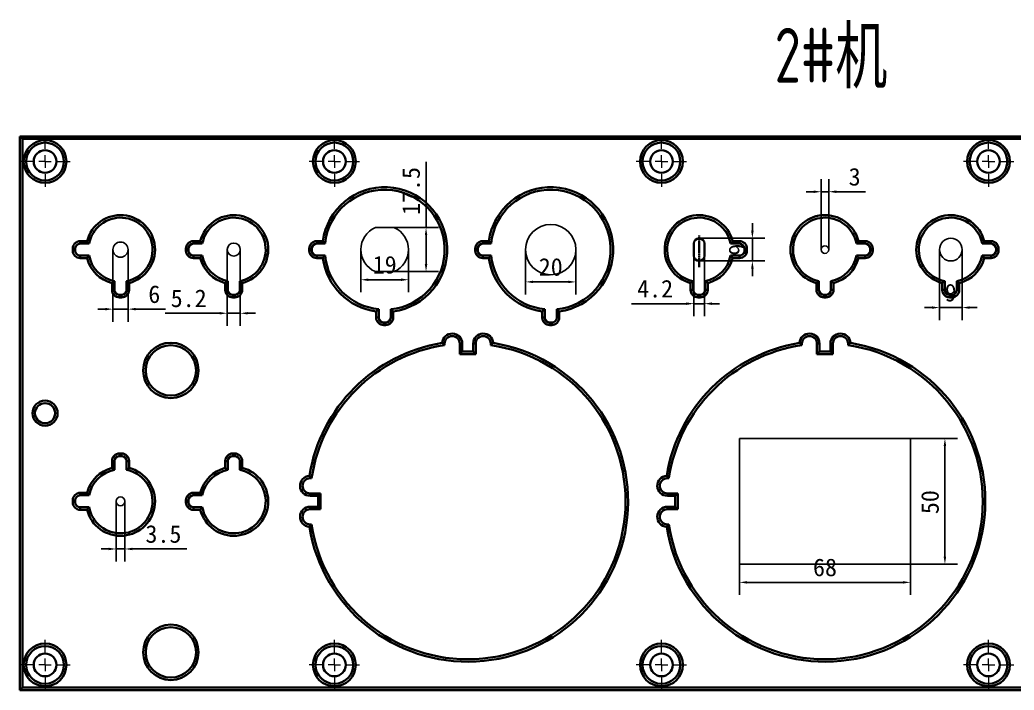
# Model space of a CAD drawing. Header units: inches. Extents: x 14216 to 120088, y -29410 to 23559.
# Drawn here: x 21311.6 to 21706.8, y -29409.6 to -29143.4 of the extents above; entities that cross this region are included whole.
import ezdxf

# ---------------------------------------------------------------- set-up
doc = ezdxf.new("R2010")
doc.units = ezdxf.units.IN
doc.header["$LTSCALE"] = 0.3
doc.header["$MEASUREMENT"] = 0
doc.linetypes.add('CENTER', pattern=[2, 1.25, -0.25, 0.25, -0.25])
for name, color, linetype, lineweight in [('2细线层', 4, 'Continuous', 35), ('3中心线层', 1, 'CENTER', 35), ('细实线、标注线', 7, 'Continuous', 9)]:
    doc.layers.add(name, color=color, linetype=linetype, lineweight=lineweight)
doc.layers.add('7', color=4, linetype='Continuous')
doc.styles.get("Standard").update_dxf_attribs({"font": 'SimSun.ttf'})
doc.styles.add('文字说明', font='', dxfattribs={"width": 0.7})
doc.styles.get('文字说明').set_extended_font_data('FangSong_GB2312')
doc.dimstyles.new('ISO-25$0', dxfattribs={"dimscale": 5, "dimtxt": 2.5, "dimasz": 1.5, "dimexe": 1.25, "dimexo": 0, "dimtad": 1, "dimdsep": 46, "dimtxsty": 'Standard', "dimcen": 2.5, "dimadec": 0, "dimazin": 0, "dimtfac": 1, "dimtmove": 0, "dimatfit": 3, "dimfxl": 1, "dimarcsym": 0})

# ---------------------------------------------------------------- blocks, each defined once
blk = doc.blocks.new('SW_CENTERMARKSYMBOL_54')
at = {"color": 0, "linetype": 'Continuous', "lineweight": 18}
for p, q in [((0, 5), (0, 10)), ((-5, 0), (-10, 0)), ((0, 0), (-2.5, 0)), ((0, 0), (0, 2.5)), ((0, 0), (0, -2.5)), ((0, 0), (2.5, 0)), ((5, 0), (10, 0)), ((0, -5), (0, -10))]:
    blk.add_line(p, q, dxfattribs=at)
blk = doc.blocks.new('SW_CENTERMARKSYMBOL_55')
at = {"color": 0, "linetype": 'Continuous', "lineweight": 18}
for p, q in [((0, 5), (0, 10)), ((-5, 0), (-10, 0)), ((0, 0), (-2.5, 0)), ((0, 0), (0, 2.5)), ((0, 0), (0, -2.5)), ((0, 0), (2.5, 0)), ((5, 0), (10, 0)), ((0, -5), (0, -10))]:
    blk.add_line(p, q, dxfattribs=at)
blk = doc.blocks.new('SW_CENTERMARKSYMBOL_56')
at = {"color": 0, "linetype": 'Continuous', "lineweight": 18}
for p, q in [((0, 5), (0, 10)), ((-5, 0), (-10, 0)), ((0, 0), (-2.5, 0)), ((0, 0), (0, 2.5)), ((0, 0), (0, -2.5)), ((0, 0), (2.5, 0)), ((5, 0), (10, 0)), ((0, -5), (0, -10))]:
    blk.add_line(p, q, dxfattribs=at)
blk = doc.blocks.new('SW_CENTERMARKSYMBOL_57')
at = {"color": 0, "linetype": 'Continuous', "lineweight": 18}
for p, q in [((0, 5), (0, 10)), ((-5, 0), (-10, 0)), ((0, 0), (-2.5, 0)), ((0, 0), (0, 2.5)), ((0, 0), (0, -2.5)), ((0, 0), (2.5, 0)), ((5, 0), (10, 0)), ((0, -5), (0, -10))]:
    blk.add_line(p, q, dxfattribs=at)
blk = doc.blocks.new('SW_CENTERMARKSYMBOL_58')
at = {"color": 0, "linetype": 'Continuous', "lineweight": 18}
for p, q in [((0, 5), (0, 10)), ((-5, 0), (-10, 0)), ((0, 0), (-2.5, 0)), ((0, 0), (0, 2.5)), ((0, 0), (0, -2.5)), ((0, 0), (2.5, 0)), ((5, 0), (10, 0)), ((0, -5), (0, -10))]:
    blk.add_line(p, q, dxfattribs=at)
blk = doc.blocks.new('SW_CENTERMARKSYMBOL_59')
at = {"color": 0, "linetype": 'Continuous', "lineweight": 18}
for p, q in [((0, 5), (0, 10)), ((-5, 0), (-10, 0)), ((0, 0), (-2.5, 0)), ((0, 0), (0, 2.5)), ((0, 0), (0, -2.5)), ((0, 0), (2.5, 0)), ((5, 0), (10, 0)), ((0, -5), (0, -10))]:
    blk.add_line(p, q, dxfattribs=at)
blk = doc.blocks.new('SW_CENTERMARKSYMBOL_62')
at = {"color": 0, "linetype": 'Continuous', "lineweight": 18}
for p, q in [((0, 5), (0, 10)), ((-5, 0), (-10, 0)), ((0, 0), (-2.5, 0)), ((0, 0), (0, 2.5)), ((0, 0), (0, -2.5)), ((0, 0), (2.5, 0)), ((5, 0), (10, 0)), ((0, -5), (0, -10))]:
    blk.add_line(p, q, dxfattribs=at)
blk = doc.blocks.new('SW_CENTERMARKSYMBOL_63')
at = {"color": 0, "linetype": 'Continuous', "lineweight": 18}
for p, q in [((0, 5), (0, 10)), ((-5, 0), (-10, 0)), ((0, 0), (-2.5, 0)), ((0, 0), (0, 2.5)), ((0, 0), (0, -2.5)), ((0, 0), (2.5, 0)), ((5, 0), (10, 0)), ((0, -5), (0, -10))]:
    blk.add_line(p, q, dxfattribs=at)
blk = doc.blocks.new('*D1565')
at = {"color": 6, "linetype": 'Continuous', "lineweight": -2, "transparency": 16777216}
for p, q in [((21349.82, -29334.63), (21349.82, -29358.55)), ((21353.32, -29334.63), (21353.32, -29358.55)), ((21346.82, -29353.55), (21343.82, -29353.55)), ((21349.82, -29353.55), (21353.32, -29353.55)), ((21356.32, -29353.55), (21377.93, -29353.55))]:
    blk.add_line(p, q, dxfattribs=at)
at = {"color": 6, "transparency": 16777216}
for points in [[(21346.82, -29353.05), (21346.82, -29354.05), (21349.82, -29353.55)], [(21356.32, -29353.05), (21356.32, -29354.05), (21353.32, -29353.55)]]:
    blk.add_solid(points, dxfattribs=at)
at = {"layer": 'DEFPOINTS', "color": 0, "transparency": 16777216}
for p in [(21349.82, -29334.63), (21353.32, -29334.63), (21353.32, -29353.55)]:
    blk.add_point(p, dxfattribs=at)
at = {"color": 6, "transparency": 16777216, "insert": (21368.63, -29347.65), "char_height": 7, "attachment_point": 5}
blk.add_mtext('3.5', dxfattribs=at)
blk = doc.blocks.new('*D1568')
at = {"color": 6, "linetype": 'Continuous', "lineweight": -2, "transparency": 16777216}
for p, q in [((21597.57, -29359.63), (21597.57, -29371.82)), ((21665.57, -29359.63), (21665.57, -29371.82)), ((21662.57, -29366.82), (21600.57, -29366.82))]:
    blk.add_line(p, q, dxfattribs=at)
at = {"color": 6, "transparency": 16777216}
for points in [[(21600.57, -29366.32), (21600.57, -29367.32), (21597.57, -29366.82)], [(21662.57, -29366.32), (21662.57, -29367.32), (21665.57, -29366.82)]]:
    blk.add_solid(points, dxfattribs=at)
at = {"layer": 'DEFPOINTS', "color": 0, "transparency": 16777216}
for p in [(21597.57, -29359.63), (21665.57, -29359.63), (21597.57, -29366.82)]:
    blk.add_point(p, dxfattribs=at)
at = {"color": 6, "transparency": 16777216, "insert": (21631.57, -29360.92), "char_height": 7, "attachment_point": 5}
blk.add_mtext('68', dxfattribs=at)
blk = doc.blocks.new('*D1569')
at = {"color": 6, "linetype": 'Continuous', "lineweight": -2, "transparency": 16777216}
for p, q in [((21665.57, -29309.63), (21684.25, -29309.63)), ((21679.25, -29356.63), (21679.25, -29312.63)), ((21665.57, -29359.63), (21684.25, -29359.63))]:
    blk.add_line(p, q, dxfattribs=at)
at = {"color": 6, "transparency": 16777216}
for points in [[(21678.75, -29312.63), (21679.75, -29312.63), (21679.25, -29309.63)], [(21678.75, -29356.63), (21679.75, -29356.63), (21679.25, -29359.63)]]:
    blk.add_solid(points, dxfattribs=at)
at = {"layer": 'DEFPOINTS', "color": 0, "transparency": 16777216}
for p in [(21665.57, -29309.63), (21679.25, -29309.63), (21665.57, -29359.63)]:
    blk.add_point(p, dxfattribs=at)
at = {"color": 6, "transparency": 16777216, "insert": (21673.35, -29334.95), "char_height": 7, "attachment_point": 5, "rotation": 90}
blk.add_mtext('50', dxfattribs=at)
blk = doc.blocks.new('*D1570')
at = {"color": 6, "linetype": 'Continuous', "lineweight": -2, "transparency": 16777216}
for p, q in [((21348.57, -29234.63), (21348.57, -29263.27)), ((21354.57, -29234.63), (21354.57, -29263.27)), ((21345.57, -29258.27), (21342.57, -29258.27)), ((21348.57, -29258.27), (21354.57, -29258.27)), ((21357.57, -29258.27), (21369.4, -29258.27))]:
    blk.add_line(p, q, dxfattribs=at)
at = {"color": 6, "transparency": 16777216}
for points in [[(21345.57, -29257.77), (21345.57, -29258.77), (21348.57, -29258.27)], [(21357.57, -29257.77), (21357.57, -29258.77), (21354.57, -29258.27)]]:
    blk.add_solid(points, dxfattribs=at)
at = {"layer": 'DEFPOINTS', "color": 0, "transparency": 16777216}
for p in [(21348.57, -29234.63), (21354.57, -29234.63), (21354.57, -29258.27)]:
    blk.add_point(p, dxfattribs=at)
at = {"color": 6, "transparency": 16777216, "insert": (21364.99, -29252.37), "char_height": 7, "attachment_point": 5}
blk.add_mtext('6', dxfattribs=at)
blk = doc.blocks.new('*D1571')
at = {"color": 6, "linetype": 'Continuous', "lineweight": -2, "transparency": 16777216}
for p, q in [((21393.97, -29234.63), (21393.97, -29264.91)), ((21399.17, -29234.63), (21399.17, -29264.91)), ((21390.97, -29259.91), (21369.37, -29259.91)), ((21399.17, -29259.91), (21393.97, -29259.91)), ((21402.17, -29259.91), (21405.17, -29259.91))]:
    blk.add_line(p, q, dxfattribs=at)
at = {"color": 6, "transparency": 16777216}
for points in [[(21390.97, -29259.41), (21390.97, -29260.41), (21393.97, -29259.91)], [(21402.17, -29259.41), (21402.17, -29260.41), (21399.17, -29259.91)]]:
    blk.add_solid(points, dxfattribs=at)
at = {"layer": 'DEFPOINTS', "color": 0, "transparency": 16777216}
for p in [(21393.97, -29234.63), (21399.17, -29234.63), (21393.97, -29259.91)]:
    blk.add_point(p, dxfattribs=at)
at = {"color": 6, "transparency": 16777216, "insert": (21378.67, -29254.01), "char_height": 7, "attachment_point": 5}
blk.add_mtext('5.2', dxfattribs=at)
blk = doc.blocks.new('*D1572')
at = {"color": 6, "linetype": 'Continuous', "lineweight": -2, "transparency": 16777216}
for p, q in [((21473.01, -29225.88), (21473.01, -29199.81)), ((21460.27, -29225.88), (21478.01, -29225.88)), ((21473.01, -29240.38), (21473.01, -29228.88)), ((21460.27, -29243.38), (21478.01, -29243.38))]:
    blk.add_line(p, q, dxfattribs=at)
at = {"color": 6, "transparency": 16777216}
for points in [[(21472.51, -29228.88), (21473.51, -29228.88), (21473.01, -29225.88)], [(21472.51, -29240.38), (21473.51, -29240.38), (21473.01, -29243.38)]]:
    blk.add_solid(points, dxfattribs=at)
at = {"layer": 'DEFPOINTS', "color": 0, "transparency": 16777216}
for p in [(21460.27, -29225.88), (21473.01, -29225.88), (21460.27, -29243.38)]:
    blk.add_point(p, dxfattribs=at)
at = {"color": 6, "transparency": 16777216, "insert": (21467.11, -29211.34), "char_height": 7, "attachment_point": 5, "rotation": 90}
blk.add_mtext('17.5', dxfattribs=at)
blk = doc.blocks.new('*D1573')
at = {"color": 6, "linetype": 'Continuous', "lineweight": -2, "transparency": 16777216}
for p, q in [((21447.07, -29234.63), (21447.07, -29251.59)), ((21466.07, -29234.63), (21466.07, -29251.59)), ((21463.07, -29246.59), (21450.07, -29246.59))]:
    blk.add_line(p, q, dxfattribs=at)
at = {"color": 6, "transparency": 16777216}
for points in [[(21450.07, -29246.09), (21450.07, -29247.09), (21447.07, -29246.59)], [(21463.07, -29246.09), (21463.07, -29247.09), (21466.07, -29246.59)]]:
    blk.add_solid(points, dxfattribs=at)
at = {"layer": 'DEFPOINTS', "color": 0, "transparency": 16777216}
for p in [(21447.07, -29234.63), (21466.07, -29234.63), (21447.07, -29246.59)]:
    blk.add_point(p, dxfattribs=at)
at = {"color": 6, "transparency": 16777216, "insert": (21456.57, -29240.69), "char_height": 7, "attachment_point": 5}
blk.add_mtext('19', dxfattribs=at)
blk = doc.blocks.new('*D1574')
at = {"color": 6, "linetype": 'Continuous', "lineweight": -2, "transparency": 16777216}
for p, q in [((21512.57, -29234.63), (21512.57, -29252.45)), ((21532.57, -29234.63), (21532.57, -29252.45)), ((21515.57, -29247.45), (21529.57, -29247.45))]:
    blk.add_line(p, q, dxfattribs=at)
at = {"color": 6, "transparency": 16777216}
for points in [[(21515.57, -29246.95), (21515.57, -29247.95), (21512.57, -29247.45)], [(21529.57, -29246.95), (21529.57, -29247.95), (21532.57, -29247.45)]]:
    blk.add_solid(points, dxfattribs=at)
at = {"layer": 'DEFPOINTS', "color": 0, "transparency": 16777216}
for p in [(21512.57, -29234.63), (21532.57, -29234.63), (21532.57, -29247.45)]:
    blk.add_point(p, dxfattribs=at)
at = {"color": 6, "transparency": 16777216, "insert": (21522.57, -29241.55), "char_height": 7, "attachment_point": 5}
blk.add_mtext('20', dxfattribs=at)
blk = doc.blocks.new('*D1575')
at = {"color": 6, "linetype": 'Continuous', "lineweight": -2, "transparency": 16777216}
for p, q in [((21579.47, -29237.04), (21579.47, -29261.1)), ((21583.67, -29237.04), (21583.67, -29261.1)), ((21576.47, -29256.1), (21554.63, -29256.1)), ((21583.67, -29256.1), (21579.47, -29256.1)), ((21586.67, -29256.1), (21589.67, -29256.1))]:
    blk.add_line(p, q, dxfattribs=at)
at = {"color": 6, "transparency": 16777216}
for points in [[(21576.47, -29255.6), (21576.47, -29256.6), (21579.47, -29256.1)], [(21586.67, -29255.6), (21586.67, -29256.6), (21583.67, -29256.1)]]:
    blk.add_solid(points, dxfattribs=at)
at = {"layer": 'DEFPOINTS', "color": 0, "transparency": 16777216}
for p in [(21579.47, -29237.04), (21583.67, -29237.04), (21579.47, -29256.1)]:
    blk.add_point(p, dxfattribs=at)
at = {"color": 6, "transparency": 16777216, "insert": (21564.05, -29250.2), "char_height": 7, "attachment_point": 5}
blk.add_mtext('4.2', dxfattribs=at)
blk = doc.blocks.new('*D1576')
at = {"color": 6, "linetype": 'Continuous', "lineweight": -2, "transparency": 16777216}
for p, q in [((21602.73, -29227.14), (21602.73, -29224.14)), ((21581.57, -29230.14), (21607.73, -29230.14)), ((21602.73, -29239.14), (21602.73, -29230.14)), ((21581.57, -29239.14), (21607.73, -29239.14)), ((21602.73, -29242.14), (21602.73, -29245.14))]:
    blk.add_line(p, q, dxfattribs=at)
at = {"color": 6, "transparency": 16777216}
for points in [[(21602.23, -29227.14), (21603.23, -29227.14), (21602.73, -29230.14)], [(21602.23, -29242.14), (21603.23, -29242.14), (21602.73, -29239.14)]]:
    blk.add_solid(points, dxfattribs=at)
at = {"layer": 'DEFPOINTS', "color": 0, "transparency": 16777216}
for p in [(21581.57, -29230.14), (21602.73, -29230.14), (21581.57, -29239.14)]:
    blk.add_point(p, dxfattribs=at)
at = {"color": 6, "transparency": 16777216, "insert": (21596.83, -29234.64), "char_height": 7, "attachment_point": 5, "rotation": 90}
blk.add_mtext('9', dxfattribs=at)
blk = doc.blocks.new('*D1577')
at = {"color": 6, "linetype": 'Continuous', "lineweight": -2, "transparency": 16777216}
for p, q in [((21630.07, -29234.63), (21630.07, -29206.63)), ((21633.07, -29234.63), (21633.07, -29206.63)), ((21627.07, -29211.63), (21624.07, -29211.63)), ((21630.07, -29211.63), (21633.07, -29211.63)), ((21636.07, -29211.63), (21647.67, -29211.63))]:
    blk.add_line(p, q, dxfattribs=at)
at = {"color": 6, "transparency": 16777216}
for points in [[(21627.07, -29211.13), (21627.07, -29212.13), (21630.07, -29211.63)], [(21636.07, -29211.13), (21636.07, -29212.13), (21633.07, -29211.63)]]:
    blk.add_solid(points, dxfattribs=at)
at = {"layer": 'DEFPOINTS', "color": 0, "transparency": 16777216}
for p in [(21633.07, -29211.63), (21630.07, -29234.63), (21633.07, -29234.63)]:
    blk.add_point(p, dxfattribs=at)
at = {"color": 6, "transparency": 16777216, "insert": (21643.37, -29205.73), "char_height": 7, "attachment_point": 5}
blk.add_mtext('3', dxfattribs=at)
blk = doc.blocks.new('*D1578')
at = {"color": 6, "linetype": 'Continuous', "lineweight": -2, "transparency": 16777216}
for p, q in [((21677.07, -29234.63), (21677.07, -29262.65)), ((21686.07, -29234.63), (21686.07, -29262.65)), ((21674.07, -29257.65), (21671.07, -29257.65)), ((21677.07, -29257.65), (21686.07, -29257.65)), ((21689.07, -29257.65), (21692.07, -29257.65))]:
    blk.add_line(p, q, dxfattribs=at)
at = {"color": 6, "transparency": 16777216}
for points in [[(21674.07, -29257.15), (21674.07, -29258.15), (21677.07, -29257.65)], [(21689.07, -29257.15), (21689.07, -29258.15), (21686.07, -29257.65)]]:
    blk.add_solid(points, dxfattribs=at)
at = {"layer": 'DEFPOINTS', "color": 0, "transparency": 16777216}
for p in [(21677.07, -29234.63), (21686.07, -29234.63), (21686.07, -29257.65)]:
    blk.add_point(p, dxfattribs=at)
at = {"color": 6, "transparency": 16777216, "insert": (21681.57, -29251.75), "char_height": 7, "attachment_point": 5}
blk.add_mtext('9', dxfattribs=at)

msp = doc.modelspace()

# ---------------------------------------------------------------- linework, layer by layer
at = {"color": 7, "linetype": 'Continuous', "lineweight": 35}
for p, q in [((21311.574, -29409.626), (21311.574, -29189.626)), ((21312.574, -29190.626), (21311.574, -29189.626)), ((21311.574, -29189.626), (21951.574, -29189.626)), ((21312.574, -29190.626), (21312.574, -29408.626)), ((21950.574, -29190.626), (21312.574, -29190.626)), ((21335.574, -29231.241), (21338.289, -29231.241)), ((21335.574, -29232.241), (21335.574, -29231.241)), ((21380.574, -29231.241), (21383.289, -29231.241)), ((21380.574, -29232.241), (21380.574, -29231.241)), ((21429.574, -29231.241), (21431.986, -29231.241)), ((21429.574, -29231.241), (21429.574, -29232.241)), ((21495.574, -29231.241), (21497.986, -29231.241)), ((21495.574, -29231.241), (21495.574, -29232.241)), ((21594.86, -29231.241), (21597.574, -29231.241)), ((21597.574, -29231.241), (21597.574, -29232.241)), ((21644.86, -29231.241), (21647.574, -29231.241)), ((21647.574, -29232.241), (21647.574, -29231.241)), ((21694.86, -29231.241), (21697.574, -29231.241)), ((21697.574, -29231.241), (21697.574, -29232.241)), ((21332.574, -29235.011), (21332.574, -29234.241)), ((21333.574, -29234.241), (21332.574, -29234.241)), ((21333.574, -29235.011), (21332.574, -29235.011)), ((21333.574, -29234.241), (21333.574, -29235.011)), ((21339.09, -29232.241), (21335.574, -29232.241)), ((21377.574, -29235.011), (21377.574, -29234.241)), ((21378.574, -29234.241), (21377.574, -29234.241)), ((21378.574, -29235.011), (21377.574, -29235.011)), ((21378.574, -29234.241), (21378.574, -29235.011)), ((21384.09, -29232.241), (21380.574, -29232.241)), ((21426.574, -29235.011), (21426.574, -29234.241)), ((21426.574, -29234.241), (21427.574, -29234.241)), ((21426.574, -29235.011), (21427.574, -29235.011)), ((21427.574, -29234.241), (21427.574, -29235.011)), ((21432.874, -29232.241), (21429.574, -29232.241)), ((21492.574, -29235.011), (21492.574, -29234.241)), ((21492.574, -29234.241), (21493.574, -29234.241)), ((21492.574, -29235.011), (21493.574, -29235.011)), ((21493.574, -29234.241), (21493.574, -29235.011)), ((21498.874, -29232.241), (21495.574, -29232.241)), ((21597.574, -29232.241), (21594.058, -29232.241)), ((21600.574, -29234.241), (21599.574, -29234.241)), ((21599.574, -29235.011), (21599.574, -29234.241)), ((21600.574, -29235.011), (21599.574, -29235.011)), ((21600.574, -29234.241), (21600.574, -29235.011)), ((21647.574, -29232.241), (21644.058, -29232.241)), ((21649.574, -29234.241), (21650.574, -29234.241)), ((21649.574, -29235.011), (21649.574, -29234.241)), ((21649.574, -29235.011), (21650.574, -29235.011)), ((21650.574, -29234.241), (21650.574, -29235.011)), ((21697.574, -29232.241), (21694.058, -29232.241)), ((21700.574, -29234.241), (21699.574, -29234.241)), ((21699.574, -29235.011), (21699.574, -29234.241)), ((21700.574, -29235.011), (21699.574, -29235.011)), ((21700.574, -29234.241), (21700.574, -29235.011)), ((21335.574, -29237.011), (21335.574, -29238.011)), ((21335.574, -29237.011), (21339.09, -29237.011)), ((21338.289, -29238.011), (21335.574, -29238.011)), ((21380.574, -29237.011), (21380.574, -29238.011)), ((21380.574, -29237.011), (21384.09, -29237.011)), ((21383.289, -29238.011), (21380.574, -29238.011)), ((21429.574, -29238.011), (21429.574, -29237.011)), ((21429.574, -29237.011), (21432.874, -29237.011)), ((21431.986, -29238.011), (21429.574, -29238.011)), ((21495.574, -29238.011), (21495.574, -29237.011)), ((21495.574, -29237.011), (21498.874, -29237.011)), ((21497.986, -29238.011), (21495.574, -29238.011)), ((21594.058, -29237.011), (21597.574, -29237.011)), ((21597.574, -29238.011), (21594.86, -29238.011)), ((21597.574, -29238.011), (21597.574, -29237.011)), ((21644.058, -29237.011), (21647.574, -29237.011)), ((21647.574, -29238.011), (21644.86, -29238.011)), ((21647.574, -29237.011), (21647.574, -29238.011)), ((21694.058, -29237.011), (21697.574, -29237.011)), ((21697.574, -29238.011), (21694.86, -29238.011)), ((21697.574, -29238.011), (21697.574, -29237.011)), ((21348.189, -29250.626), (21348.189, -29247.911)), ((21348.189, -29250.626), (21349.189, -29250.626)), ((21349.189, -29247.11), (21349.189, -29250.626)), ((21353.959, -29250.626), (21353.959, -29247.11)), ((21354.959, -29250.626), (21353.959, -29250.626)), ((21354.959, -29247.911), (21354.959, -29250.626)), ((21393.189, -29250.626), (21393.189, -29247.911)), ((21393.189, -29250.626), (21394.189, -29250.626)), ((21394.189, -29247.11), (21394.189, -29250.626)), ((21398.959, -29250.626), (21398.959, -29247.11)), ((21399.959, -29250.626), (21398.959, -29250.626)), ((21399.959, -29247.911), (21399.959, -29250.626)), ((21578.189, -29250.626), (21578.189, -29247.911)), ((21579.189, -29250.626), (21578.189, -29250.626)), ((21579.189, -29247.11), (21579.189, -29250.626)), ((21583.959, -29250.626), (21583.959, -29247.11)), ((21583.959, -29250.626), (21584.959, -29250.626)), ((21584.959, -29247.911), (21584.959, -29250.626)), ((21628.189, -29250.626), (21628.189, -29247.911)), ((21628.189, -29250.626), (21629.189, -29250.626)), ((21629.189, -29247.11), (21629.189, -29250.626)), ((21633.959, -29250.626), (21633.959, -29247.11)), ((21634.959, -29250.626), (21633.959, -29250.626)), ((21634.959, -29247.911), (21634.959, -29250.626)), ((21678.189, -29250.626), (21678.189, -29247.911)), ((21679.189, -29250.626), (21678.189, -29250.626)), ((21679.189, -29247.11), (21679.189, -29250.626)), ((21683.959, -29250.626), (21683.959, -29247.11)), ((21683.959, -29250.626), (21684.959, -29250.626)), ((21684.959, -29247.911), (21684.959, -29250.626)), ((21351.189, -29253.626), (21351.189, -29252.626)), ((21351.189, -29252.626), (21351.959, -29252.626)), ((21351.959, -29253.626), (21351.189, -29253.626)), ((21351.959, -29253.626), (21351.959, -29252.626)), ((21396.189, -29253.626), (21396.189, -29252.626)), ((21396.189, -29252.626), (21396.959, -29252.626)), ((21396.959, -29253.626), (21396.189, -29253.626)), ((21396.959, -29253.626), (21396.959, -29252.626)), ((21581.189, -29252.626), (21581.189, -29253.626)), ((21581.189, -29252.626), (21581.959, -29252.626)), ((21581.959, -29253.626), (21581.189, -29253.626)), ((21581.959, -29252.626), (21581.959, -29253.626)), ((21631.189, -29253.626), (21631.189, -29252.626)), ((21631.189, -29252.626), (21631.959, -29252.626)), ((21631.959, -29253.626), (21631.189, -29253.626)), ((21631.959, -29253.626), (21631.959, -29252.626)), ((21681.189, -29252.626), (21681.189, -29253.626)), ((21681.189, -29252.626), (21681.959, -29252.626)), ((21681.959, -29253.626), (21681.189, -29253.626)), ((21681.959, -29252.626), (21681.959, -29253.626)), ((21454.189, -29258.326), (21454.189, -29261.626)), ((21458.959, -29261.626), (21458.959, -29258.326)), ((21520.189, -29258.326), (21520.189, -29261.626)), ((21524.959, -29261.626), (21524.959, -29258.326)), ((21453.189, -29261.626), (21453.189, -29259.214)), ((21454.189, -29261.626), (21453.189, -29261.626)), ((21458.959, -29261.626), (21459.959, -29261.626)), ((21459.959, -29259.214), (21459.959, -29261.626)), ((21519.189, -29261.626), (21519.189, -29259.214)), ((21520.189, -29261.626), (21519.189, -29261.626)), ((21524.959, -29261.626), (21525.959, -29261.626)), ((21525.959, -29259.214), (21525.959, -29261.626)), ((21456.189, -29263.626), (21456.189, -29264.626)), ((21456.189, -29263.626), (21456.959, -29263.626)), ((21456.959, -29264.626), (21456.189, -29264.626)), ((21456.959, -29263.626), (21456.959, -29264.626)), ((21522.189, -29263.626), (21522.189, -29264.626)), ((21522.189, -29263.626), (21522.959, -29263.626)), ((21522.959, -29264.626), (21522.189, -29264.626)), ((21522.959, -29263.626), (21522.959, -29264.626)), ((21479.707, -29271.981), (21480.399, -29271.981)), ((21480.399, -29271.981), (21480.399, -29272.575)), ((21487.399, -29271.981), (21486.399, -29271.981)), ((21486.399, -29276.126), (21486.399, -29271.981)), ((21487.399, -29271.981), (21487.399, -29275.126)), ((21491.749, -29275.126), (21491.749, -29271.981)), ((21491.749, -29271.981), (21492.749, -29271.981)), ((21492.749, -29271.981), (21492.749, -29276.126)), ((21499.441, -29271.981), (21498.749, -29271.981)), ((21498.749, -29272.575), (21498.749, -29271.981)), ((21621.707, -29271.981), (21622.399, -29271.981)), ((21622.399, -29271.981), (21622.399, -29272.575)), ((21629.399, -29271.981), (21628.399, -29271.981)), ((21628.399, -29276.126), (21628.399, -29271.981)), ((21629.399, -29271.981), (21629.399, -29275.126)), ((21633.749, -29275.126), (21633.749, -29271.981)), ((21633.749, -29271.981), (21634.749, -29271.981)), ((21634.749, -29271.981), (21634.749, -29276.126)), ((21641.441, -29271.981), (21640.749, -29271.981)), ((21640.749, -29272.575), (21640.749, -29271.981)), ((21487.399, -29275.126), (21486.399, -29276.126)), ((21492.749, -29276.126), (21486.399, -29276.126)), ((21487.399, -29275.126), (21491.749, -29275.126)), ((21491.749, -29275.126), (21492.749, -29276.126)), ((21629.399, -29275.126), (21628.399, -29276.126)), ((21634.749, -29276.126), (21628.399, -29276.126)), ((21629.399, -29275.126), (21633.749, -29275.126)), ((21633.749, -29275.126), (21634.749, -29276.126)), ((21351.189, -29315.626), (21351.959, -29315.626)), ((21351.189, -29316.626), (21351.189, -29315.626)), ((21351.959, -29316.626), (21351.189, -29316.626)), ((21351.959, -29316.626), (21351.959, -29315.626)), ((21396.189, -29315.626), (21396.959, -29315.626)), ((21396.189, -29315.626), (21396.189, -29316.626)), ((21396.959, -29316.626), (21396.189, -29316.626)), ((21396.959, -29315.626), (21396.959, -29316.626)), ((21348.189, -29321.34), (21348.189, -29318.626)), ((21349.189, -29318.626), (21348.189, -29318.626)), ((21349.189, -29318.626), (21349.189, -29322.142)), ((21353.959, -29318.626), (21354.959, -29318.626)), ((21353.959, -29322.142), (21353.959, -29318.626)), ((21354.959, -29318.626), (21354.959, -29321.34)), ((21393.189, -29321.34), (21393.189, -29318.626)), ((21394.189, -29318.626), (21393.189, -29318.626)), ((21394.189, -29318.626), (21394.189, -29322.142)), ((21399.959, -29318.626), (21398.959, -29318.626)), ((21398.959, -29322.142), (21398.959, -29318.626)), ((21399.959, -29318.626), (21399.959, -29321.34)), ((21426.93, -29325.451), (21426.93, -29324.759)), ((21427.524, -29325.451), (21426.93, -29325.451)), ((21568.93, -29325.451), (21568.93, -29324.759)), ((21569.524, -29325.451), (21568.93, -29325.451)), ((21335.574, -29331.241), (21338.289, -29331.241)), ((21335.574, -29331.241), (21335.574, -29332.241)), ((21339.09, -29332.241), (21335.574, -29332.241)), ((21380.574, -29331.241), (21383.289, -29331.241)), ((21380.574, -29332.241), (21380.574, -29331.241)), ((21384.09, -29332.241), (21380.574, -29332.241)), ((21426.93, -29331.451), (21426.93, -29332.451)), ((21426.93, -29331.451), (21431.074, -29331.451)), ((21430.074, -29332.451), (21426.93, -29332.451)), ((21431.074, -29331.451), (21430.074, -29332.451)), ((21430.074, -29336.801), (21430.074, -29332.451)), ((21431.074, -29331.451), (21431.074, -29337.801)), ((21568.93, -29331.451), (21568.93, -29332.451)), ((21568.93, -29331.451), (21573.074, -29331.451)), ((21572.074, -29332.451), (21568.93, -29332.451)), ((21573.074, -29331.451), (21572.074, -29332.451)), ((21572.074, -29336.801), (21572.074, -29332.451)), ((21573.074, -29331.451), (21573.074, -29337.801)), ((21332.574, -29335.011), (21332.574, -29334.241)), ((21332.574, -29334.241), (21333.574, -29334.241)), ((21332.574, -29335.011), (21333.574, -29335.011)), ((21333.574, -29334.241), (21333.574, -29335.011)), ((21335.574, -29338.011), (21335.574, -29337.011)), ((21335.574, -29337.011), (21339.09, -29337.011)), ((21377.574, -29335.011), (21377.574, -29334.241)), ((21378.574, -29334.241), (21377.574, -29334.241)), ((21378.574, -29335.011), (21377.574, -29335.011)), ((21378.574, -29334.241), (21378.574, -29335.011)), ((21380.574, -29338.011), (21380.574, -29337.011)), ((21380.574, -29337.011), (21384.09, -29337.011)), ((21426.93, -29336.801), (21430.074, -29336.801)), ((21426.93, -29337.801), (21426.93, -29336.801)), ((21431.074, -29337.801), (21426.93, -29337.801)), ((21431.074, -29337.801), (21430.074, -29336.801)), ((21568.93, -29336.801), (21572.074, -29336.801)), ((21568.93, -29337.801), (21568.93, -29336.801)), ((21573.074, -29337.801), (21568.93, -29337.801)), ((21573.074, -29337.801), (21572.074, -29336.801)), ((21338.289, -29338.011), (21335.574, -29338.011)), ((21383.289, -29338.011), (21380.574, -29338.011)), ((21426.93, -29343.801), (21426.93, -29344.493)), ((21426.93, -29343.801), (21427.524, -29343.801)), ((21568.93, -29343.801), (21568.93, -29344.493)), ((21568.93, -29343.801), (21569.524, -29343.801)), ((21312.574, -29408.626), (21311.574, -29409.626)), ((21312.574, -29408.626), (21950.574, -29408.626)), ((21951.574, -29409.626), (21311.574, -29409.626))]:
    msp.add_line(p, q, dxfattribs=at)
for p, q in [((21597.574, -29309.626), (21665.574, -29309.626)), ((21597.574, -29359.626), (21597.574, -29309.626)), ((21665.574, -29309.626), (21665.574, -29359.626)), ((21665.574, -29359.626), (21597.574, -29359.626))]:
    msp.add_line(p, q)
for centre, radius in [((21321.574, -29199.626), 8.5), ((21436.574, -29199.626), 8.5), ((21566.574, -29199.626), 8.5), ((21696.574, -29199.626), 8.5), ((21321.574, -29199.626), 7.5), ((21321.574, -29199.626), 4.5), ((21436.574, -29199.626), 7.5), ((21436.574, -29199.626), 4.5), ((21566.574, -29199.626), 7.5), ((21566.574, -29199.626), 4.5), ((21696.574, -29199.626), 7.5), ((21696.574, -29199.626), 4.5), ((21371.574, -29282.626), 11.005), ((21371.574, -29282.626), 10.005), ((21321.574, -29299.626), 5), ((21321.574, -29299.626), 4), ((21371.574, -29394.626), 11.005), ((21371.574, -29394.626), 10.005), ((21321.574, -29399.626), 8.5), ((21321.574, -29399.626), 7.5), ((21436.574, -29399.626), 8.5), ((21436.574, -29399.626), 7.5), ((21566.574, -29399.626), 8.5), ((21566.574, -29399.626), 7.5), ((21696.574, -29399.626), 8.5), ((21696.574, -29399.626), 7.5), ((21321.574, -29399.626), 4.5), ((21436.574, -29399.626), 4.5), ((21566.574, -29399.626), 4.5), ((21696.574, -29399.626), 4.5)]:
    msp.add_circle(centre, radius, dxfattribs=at)
for centre, radius in [((21522.574, -29234.626), 10), ((21681.574, -29234.626), 4.5), ((21351.574, -29234.626), 3), ((21396.574, -29234.626), 2.6), ((21631.574, -29234.626), 1.5), ((21351.574, -29334.626), 1.75)]:
    msp.add_circle(centre, radius)
for centre, radius, start, end in [((21456.574, -29234.626), 24.82, 277.83854, 172.16146), ((21456.574, -29234.626), 23.82, 275.74642, 174.25358), ((21522.574, -29234.626), 24.82, 277.83854, 172.16146), ((21522.574, -29234.626), 23.82, 275.74642, 174.25358), ((21351.574, -29234.626), 13.71, 284.29415, 165.70585), ((21351.574, -29234.626), 12.71, 280.81553, 169.18447), ((21396.574, -29234.626), 13.71, 284.29415, 165.70585), ((21396.574, -29234.626), 12.71, 280.81553, 169.18447), ((21581.574, -29234.626), 13.71, 14.29415, 255.70585), ((21581.574, -29234.626), 12.71, 10.81553, 259.18447), ((21631.574, -29234.626), 13.71, 14.29415, 255.70585), ((21631.574, -29234.626), 12.71, 10.81553, 259.18447), ((21681.574, -29234.626), 13.71, 14.29415, 255.70585), ((21681.574, -29234.626), 12.71, 10.81553, 259.18447), ((21335.574, -29234.241), 3, 90, 180), ((21380.574, -29234.241), 3, 90, 180), ((21429.574, -29234.241), 3, 90, 180), ((21495.574, -29234.241), 3, 90, 180), ((21597.574, -29234.241), 3, 0, 90), ((21647.574, -29234.241), 3, 0, 90), ((21697.574, -29234.241), 3, 0, 90), ((21335.574, -29235.011), 3, 180, 270), ((21335.574, -29234.241), 2, 90, 180), ((21335.574, -29235.011), 2, 180, 270), ((21380.574, -29235.011), 3, 180, 270), ((21380.574, -29234.241), 2, 90, 180), ((21380.574, -29235.011), 2, 180, 270), ((21429.574, -29235.011), 3, 180, 270), ((21429.574, -29234.241), 2, 90, 180), ((21429.574, -29235.011), 2, 180, 270), ((21495.574, -29235.011), 3, 180, 270), ((21495.574, -29234.241), 2, 90, 180), ((21495.574, -29235.011), 2, 180, 270), ((21597.574, -29234.241), 2, 0, 90), ((21597.574, -29235.011), 3, 270, 0), ((21597.574, -29235.011), 2, 270, 0), ((21647.574, -29234.241), 2, 0, 90), ((21647.574, -29235.011), 3, 270, 0), ((21647.574, -29235.011), 2, 270, 0), ((21697.574, -29234.241), 2, 0, 90), ((21697.574, -29235.011), 3, 270, 0), ((21697.574, -29235.011), 2, 270, 0), ((21351.574, -29234.626), 13.71, 194.29415, 255.70585), ((21351.574, -29234.626), 12.71, 190.81553, 259.18447), ((21396.574, -29234.626), 13.71, 194.29415, 255.70585), ((21396.574, -29234.626), 12.71, 190.81553, 259.18447), ((21456.574, -29234.626), 24.82, 187.83854, 262.16146), ((21456.574, -29234.626), 23.82, 185.74642, 264.25358), ((21522.574, -29234.626), 24.82, 187.83854, 262.16146), ((21522.574, -29234.626), 23.82, 185.74642, 264.25358), ((21581.574, -29234.626), 12.71, 280.81553, 349.18447), ((21581.574, -29234.626), 13.71, 284.29415, 345.70585), ((21631.574, -29234.626), 12.71, 280.81553, 349.18447), ((21631.574, -29234.626), 13.71, 284.29415, 345.70585), ((21681.574, -29234.626), 12.71, 280.81553, 349.18447), ((21681.574, -29234.626), 13.71, 284.29415, 345.70585), ((21351.189, -29250.626), 3, 180, 270), ((21351.189, -29250.626), 2, 180, 270), ((21351.959, -29250.626), 3, 270, 0), ((21351.959, -29250.626), 2, 270, 0), ((21396.189, -29250.626), 3, 180, 270), ((21396.189, -29250.626), 2, 180, 270), ((21396.959, -29250.626), 3, 270, 0), ((21396.959, -29250.626), 2, 270, 0), ((21581.189, -29250.626), 3, 180, 270), ((21581.189, -29250.626), 2, 180, 270), ((21581.959, -29250.626), 3, 270, 0), ((21581.959, -29250.626), 2, 270, 0), ((21631.189, -29250.626), 3, 180, 270), ((21631.189, -29250.626), 2, 180, 270), ((21631.959, -29250.626), 3, 270, 0), ((21631.959, -29250.626), 2, 270, 0), ((21681.189, -29250.626), 3, 180, 270), ((21681.189, -29250.626), 2, 180, 270), ((21681.959, -29250.626), 3, 270, 0), ((21681.959, -29250.626), 2, 270, 0), ((21456.189, -29261.626), 3, 180, 270), ((21456.189, -29261.626), 2, 180, 270), ((21456.959, -29261.626), 3, 270, 0), ((21456.959, -29261.626), 2, 270, 0), ((21522.189, -29261.626), 3, 180, 270), ((21522.189, -29261.626), 2, 180, 270), ((21522.959, -29261.626), 3, 270, 0), ((21522.959, -29261.626), 2, 270, 0), ((21483.399, -29271.981), 4, 0, 176.21211), ((21483.399, -29271.981), 3, 0, 180), ((21495.749, -29271.981), 4, 3.78789, 180), ((21495.749, -29271.981), 3, 0, 180), ((21625.399, -29271.981), 4, 0, 176.21211), ((21625.399, -29271.981), 3, 0, 180), ((21637.749, -29271.981), 4, 3.78789, 180), ((21637.749, -29271.981), 3, 0, 180), ((21489.574, -29334.626), 63.725, 99.17981, 170.82019), ((21489.574, -29334.626), 63.725, 189.17981, 80.82019), ((21489.574, -29334.626), 62.725, 188.41103, 81.58897), ((21489.574, -29334.626), 62.725, 98.41103, 171.58897), ((21631.574, -29334.626), 63.725, 99.17981, 170.82019), ((21631.574, -29334.626), 63.725, 189.17981, 80.82019), ((21631.574, -29334.626), 62.725, 98.41103, 171.58897), ((21631.574, -29334.626), 62.725, 188.41103, 81.58897), ((21351.189, -29318.626), 3, 90, 180), ((21351.189, -29318.626), 2, 90, 180), ((21351.959, -29318.626), 3, 0, 90), ((21351.959, -29318.626), 2, 0, 90), ((21396.189, -29318.626), 3, 90, 180), ((21396.189, -29318.626), 2, 90, 180), ((21396.959, -29318.626), 3, 0, 90), ((21396.959, -29318.626), 2, 0, 90), ((21351.574, -29334.626), 13.71, 194.29415, 75.70585), ((21351.574, -29334.626), 13.71, 104.29415, 165.70585), ((21351.574, -29334.626), 12.71, 100.81553, 169.18447), ((21351.574, -29334.626), 12.71, 190.81553, 79.18447), ((21396.574, -29334.626), 13.71, 194.29415, 75.70585), ((21396.574, -29334.626), 13.71, 104.29415, 165.70585), ((21396.574, -29334.626), 12.71, 100.81553, 169.18447), ((21396.574, -29334.626), 12.71, 190.81553, 79.18447), ((21426.93, -29328.451), 4, 93.78789, 270), ((21426.93, -29328.451), 3, 90, 270), ((21568.93, -29328.451), 4, 93.78789, 270), ((21568.93, -29328.451), 3, 90, 270), ((21335.574, -29334.241), 3, 90, 180), ((21335.574, -29334.241), 2, 90, 180), ((21380.574, -29334.241), 3, 90, 180), ((21380.574, -29334.241), 2, 90, 180), ((21335.574, -29335.011), 3, 180, 270), ((21335.574, -29335.011), 2, 180, 270), ((21380.574, -29335.011), 3, 180, 270), ((21380.574, -29335.011), 2, 180, 270), ((21426.93, -29340.801), 4, 90, 266.21211), ((21426.93, -29340.801), 3, 90, 270), ((21568.93, -29340.801), 4, 90, 266.21211), ((21568.93, -29340.801), 3, 90, 270)]:
    msp.add_arc(centre, radius, start, end, dxfattribs=at)
for points in [[(21339.09, -29232.241), (21338.816, -29231.91), (21338.55, -29231.577), (21338.289, -29231.241)], [(21384.09, -29232.241), (21383.816, -29231.91), (21383.55, -29231.577), (21383.289, -29231.241)], [(21431.986, -29231.241), (21432.278, -29231.576), (21432.574, -29231.909), (21432.874, -29232.241)], [(21497.986, -29231.241), (21498.278, -29231.576), (21498.574, -29231.909), (21498.874, -29232.241)], [(21594.058, -29232.241), (21594.332, -29231.91), (21594.599, -29231.577), (21594.86, -29231.241)], [(21644.058, -29232.241), (21644.332, -29231.91), (21644.599, -29231.577), (21644.86, -29231.241)], [(21694.058, -29232.241), (21694.332, -29231.91), (21694.599, -29231.577), (21694.86, -29231.241)], [(21339.09, -29237.011), (21338.816, -29237.342), (21338.55, -29237.675), (21338.289, -29238.011)], [(21384.09, -29237.011), (21383.816, -29237.342), (21383.55, -29237.675), (21383.289, -29238.011)], [(21432.874, -29237.011), (21432.574, -29237.342), (21432.278, -29237.676), (21431.986, -29238.011)], [(21498.874, -29237.011), (21498.574, -29237.342), (21498.278, -29237.676), (21497.986, -29238.011)], [(21594.86, -29238.011), (21594.599, -29237.675), (21594.332, -29237.342), (21594.058, -29237.011)], [(21644.058, -29237.011), (21644.332, -29237.342), (21644.599, -29237.675), (21644.86, -29238.011)], [(21694.86, -29238.011), (21694.599, -29237.675), (21694.332, -29237.342), (21694.058, -29237.011)], [(21348.189, -29247.911), (21348.525, -29247.65), (21348.858, -29247.384), (21349.189, -29247.11)], [(21353.959, -29247.11), (21354.29, -29247.384), (21354.623, -29247.65), (21354.959, -29247.911)], [(21393.189, -29247.911), (21393.525, -29247.65), (21393.858, -29247.384), (21394.189, -29247.11)], [(21398.959, -29247.11), (21399.29, -29247.384), (21399.623, -29247.65), (21399.959, -29247.911)], [(21579.189, -29247.11), (21578.858, -29247.384), (21578.525, -29247.65), (21578.189, -29247.911)], [(21583.959, -29247.11), (21584.29, -29247.384), (21584.623, -29247.65), (21584.959, -29247.911)], [(21628.189, -29247.911), (21628.525, -29247.65), (21628.858, -29247.384), (21629.189, -29247.11)], [(21633.959, -29247.11), (21634.29, -29247.384), (21634.623, -29247.65), (21634.959, -29247.911)], [(21679.189, -29247.11), (21678.858, -29247.384), (21678.525, -29247.65), (21678.189, -29247.911)], [(21683.959, -29247.11), (21684.29, -29247.384), (21684.623, -29247.65), (21684.959, -29247.911)], [(21454.189, -29258.326), (21453.858, -29258.626), (21453.524, -29258.922), (21453.189, -29259.214)], [(21458.959, -29258.326), (21459.291, -29258.626), (21459.624, -29258.922), (21459.959, -29259.214)], [(21520.189, -29258.326), (21519.858, -29258.626), (21519.524, -29258.922), (21519.189, -29259.214)], [(21524.959, -29258.326), (21525.291, -29258.626), (21525.624, -29258.922), (21525.959, -29259.214)], [(21479.707, -29271.981), (21479.605, -29271.894), (21479.506, -29271.806), (21479.408, -29271.717)], [(21480.399, -29272.575), (21480.169, -29272.377), (21479.938, -29272.179), (21479.707, -29271.981)], [(21498.749, -29272.575), (21498.979, -29272.377), (21499.21, -29272.179), (21499.441, -29271.981)], [(21499.74, -29271.717), (21499.642, -29271.806), (21499.543, -29271.894), (21499.441, -29271.981)], [(21621.707, -29271.981), (21621.605, -29271.894), (21621.506, -29271.806), (21621.408, -29271.717)], [(21622.399, -29272.575), (21622.169, -29272.377), (21621.938, -29272.179), (21621.707, -29271.981)], [(21640.749, -29272.575), (21640.979, -29272.377), (21641.21, -29272.179), (21641.441, -29271.981)], [(21641.74, -29271.717), (21641.642, -29271.806), (21641.543, -29271.894), (21641.441, -29271.981)], [(21349.189, -29322.142), (21348.858, -29321.868), (21348.525, -29321.601), (21348.189, -29321.34)], [(21353.959, -29322.142), (21354.29, -29321.868), (21354.623, -29321.601), (21354.959, -29321.34)], [(21394.189, -29322.142), (21393.858, -29321.868), (21393.525, -29321.601), (21393.189, -29321.34)], [(21398.959, -29322.142), (21399.29, -29321.868), (21399.623, -29321.601), (21399.959, -29321.34)], [(21426.93, -29324.759), (21426.843, -29324.657), (21426.754, -29324.557), (21426.665, -29324.46)], [(21427.524, -29325.451), (21427.325, -29325.22), (21427.127, -29324.99), (21426.93, -29324.759)], [(21568.93, -29324.759), (21568.843, -29324.657), (21568.754, -29324.557), (21568.665, -29324.46)], [(21569.524, -29325.451), (21569.325, -29325.22), (21569.127, -29324.99), (21568.93, -29324.759)], [(21338.289, -29331.241), (21338.55, -29331.577), (21338.816, -29331.91), (21339.09, -29332.241)], [(21384.09, -29332.241), (21383.816, -29331.91), (21383.55, -29331.577), (21383.289, -29331.241)], [(21339.09, -29337.011), (21338.816, -29337.342), (21338.55, -29337.675), (21338.289, -29338.011)], [(21384.09, -29337.011), (21383.816, -29337.342), (21383.55, -29337.675), (21383.289, -29338.011)], [(21426.93, -29344.493), (21426.843, -29344.594), (21426.754, -29344.694), (21426.665, -29344.792)], [(21427.524, -29343.801), (21427.325, -29344.031), (21427.127, -29344.262), (21426.93, -29344.493)], [(21568.93, -29344.493), (21568.843, -29344.594), (21568.754, -29344.694), (21568.665, -29344.792)], [(21569.524, -29343.801), (21569.325, -29344.031), (21569.127, -29344.262), (21568.93, -29344.493)]]:
    msp.add_open_spline(points, degree=3, dxfattribs=at)
at = {"layer": '2细线层'}
for p, q in [((21579.474, -29237.037), (21579.474, -29232.237)), ((21583.674, -29232.237), (21583.674, -29237.037))]:
    msp.add_line(p, q, dxfattribs=at)
for centre, start, end in [((21581.574, -29232.237), 0, 180), ((21581.574, -29237.037), 180, 0)]:
    msp.add_arc(centre, 2.1, start, end, dxfattribs=at)
at = {"layer": '3中心线层'}
msp.add_line((21581.574, -29241.535), (21581.574, -29228.955), dxfattribs=at)
at = {"layer": '7', "ltscale": 2}
msp.add_lwpolyline([(21452.874, -29243.376), (21460.274, -29243.376, 0.6628958), (21460.274, -29225.876), (21452.874, -29225.876, 0.6628958)], format="xyb", close=True, dxfattribs=at)

# ---------------------------------------------------------------- block references
at = {"color": 7, "linetype": 'Continuous', "lineweight": 18, "true_color": 0xffffff}
for name, p in [('SW_CENTERMARKSYMBOL_59', (21321.574, -29199.626)), ('SW_CENTERMARKSYMBOL_55', (21436.574, -29199.626)), ('SW_CENTERMARKSYMBOL_57', (21566.574, -29199.626)), ('SW_CENTERMARKSYMBOL_63', (21696.574, -29199.626)), ('SW_CENTERMARKSYMBOL_58', (21321.574, -29399.626)), ('SW_CENTERMARKSYMBOL_54', (21436.574, -29399.626)), ('SW_CENTERMARKSYMBOL_56', (21566.574, -29399.626)), ('SW_CENTERMARKSYMBOL_62', (21696.574, -29399.626))]:
    msp.add_blockref(name, p, dxfattribs=at)

# ---------------------------------------------------------------- texts
at = {"layer": '细实线、标注线', "color": 6, "insert": (21656.397, -29170.643), "char_height": 21.74252, "attachment_point": 9, "style": '文字说明'}
msp.add_mtext('{\\fISOCPEUR|b0|i0|c0|p34;2#\\fSimSun|b0|i0|c134|p2;机}', dxfattribs=at)

# ---------------------------------------------------------------- dimensions: what is measured, and where the dimension line sits
for base, p1, p2, angle, picture, middle in [((21473.006, -29225.876), (21460.274, -29243.376), (21460.274, -29225.876), 270, '*D1572', (21467.106, -29211.345)), ((21633.074, -29211.633), (21630.074, -29234.626), (21633.074, -29234.626), 180, '*D1577', (21643.371, -29205.733)), ((21602.732, -29230.137), (21581.574, -29239.137), (21581.574, -29230.137), 270, '*D1576', (21596.832, -29234.637)), ((21354.574, -29258.267), (21348.574, -29234.626), (21354.574, -29234.626), 180, '*D1570', (21364.988, -29252.367)), ((21393.974, -29259.914), (21399.174, -29234.626), (21393.974, -29234.626), 180, '*D1571', (21378.672, -29254.014)), ((21447.074, -29246.59), (21466.074, -29234.626), (21447.074, -29234.626), 180, '*D1573', (21456.574, -29240.69)), ((21532.574, -29247.446), (21512.574, -29234.626), (21532.574, -29234.626), 180, '*D1574', (21522.574, -29241.546)), ((21686.074, -29257.649), (21677.074, -29234.626), (21686.074, -29234.626), 180, '*D1578', (21681.574, -29251.749)), ((21579.474, -29256.099), (21583.674, -29237.037), (21579.474, -29237.037), 180, '*D1575', (21564.055, -29250.199)), ((21353.324, -29353.547), (21349.824, -29334.626), (21353.324, -29334.626), 180, '*D1565', (21368.626, -29347.647)), ((21597.574, -29366.816), (21665.574, -29359.626), (21597.574, -29359.626), 180, '*D1568', (21631.574, -29360.916))]:
    dim = msp.add_linear_dim(base=base, p1=p1, p2=p2, angle=angle, dimstyle='ISO-25$0', override={"dimscale": 2, "dimtxt": 3.5, "dimexe": 2.5, "dimgap": 1.2, "dimclrd": 6, "dimclre": 6, "dimclrt": 6, "dimarcsym": 1})
    dim.commit()
    dim.dimension.update_dxf_attribs({"geometry": picture, "text_midpoint": middle})
dim = msp.add_linear_dim(base=(21679.247, -29309.626), p1=(21665.574, -29359.626), p2=(21665.574, -29309.626), angle=270, dimstyle='ISO-25$0', override={"dimscale": 2, "dimtxt": 3.5, "dimexe": 2.5, "dimgap": 1.2, "dimclrd": 6, "dimclre": 6, "dimclrt": 6, "dimarcsym": 1})
dim.commit()
dim.dimension.update_dxf_attribs({"geometry": '*D1569', "text_midpoint": (21679.247, -29334.952), "dimtype": 160})

doc.saveas('drawing.dxf')
